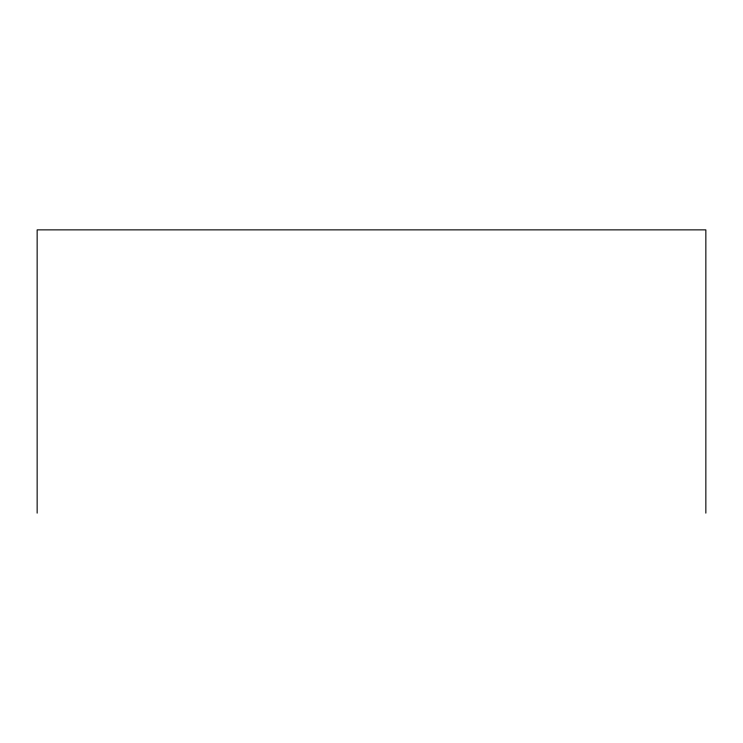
<?xml version="1.0" encoding="UTF-8"?>
<svg xmlns="http://www.w3.org/2000/svg" width="743" height="743" viewBox="0 0 743 743"><rect width="100%" height="100%" fill="white"/><g stroke="black" fill="none" stroke-linecap="round" stroke-linejoin="round"><path stroke-width="1.11" d="M705.85 513.134L705.85 229.866L37.15 229.866L37.15 513.134"/></g></svg>
